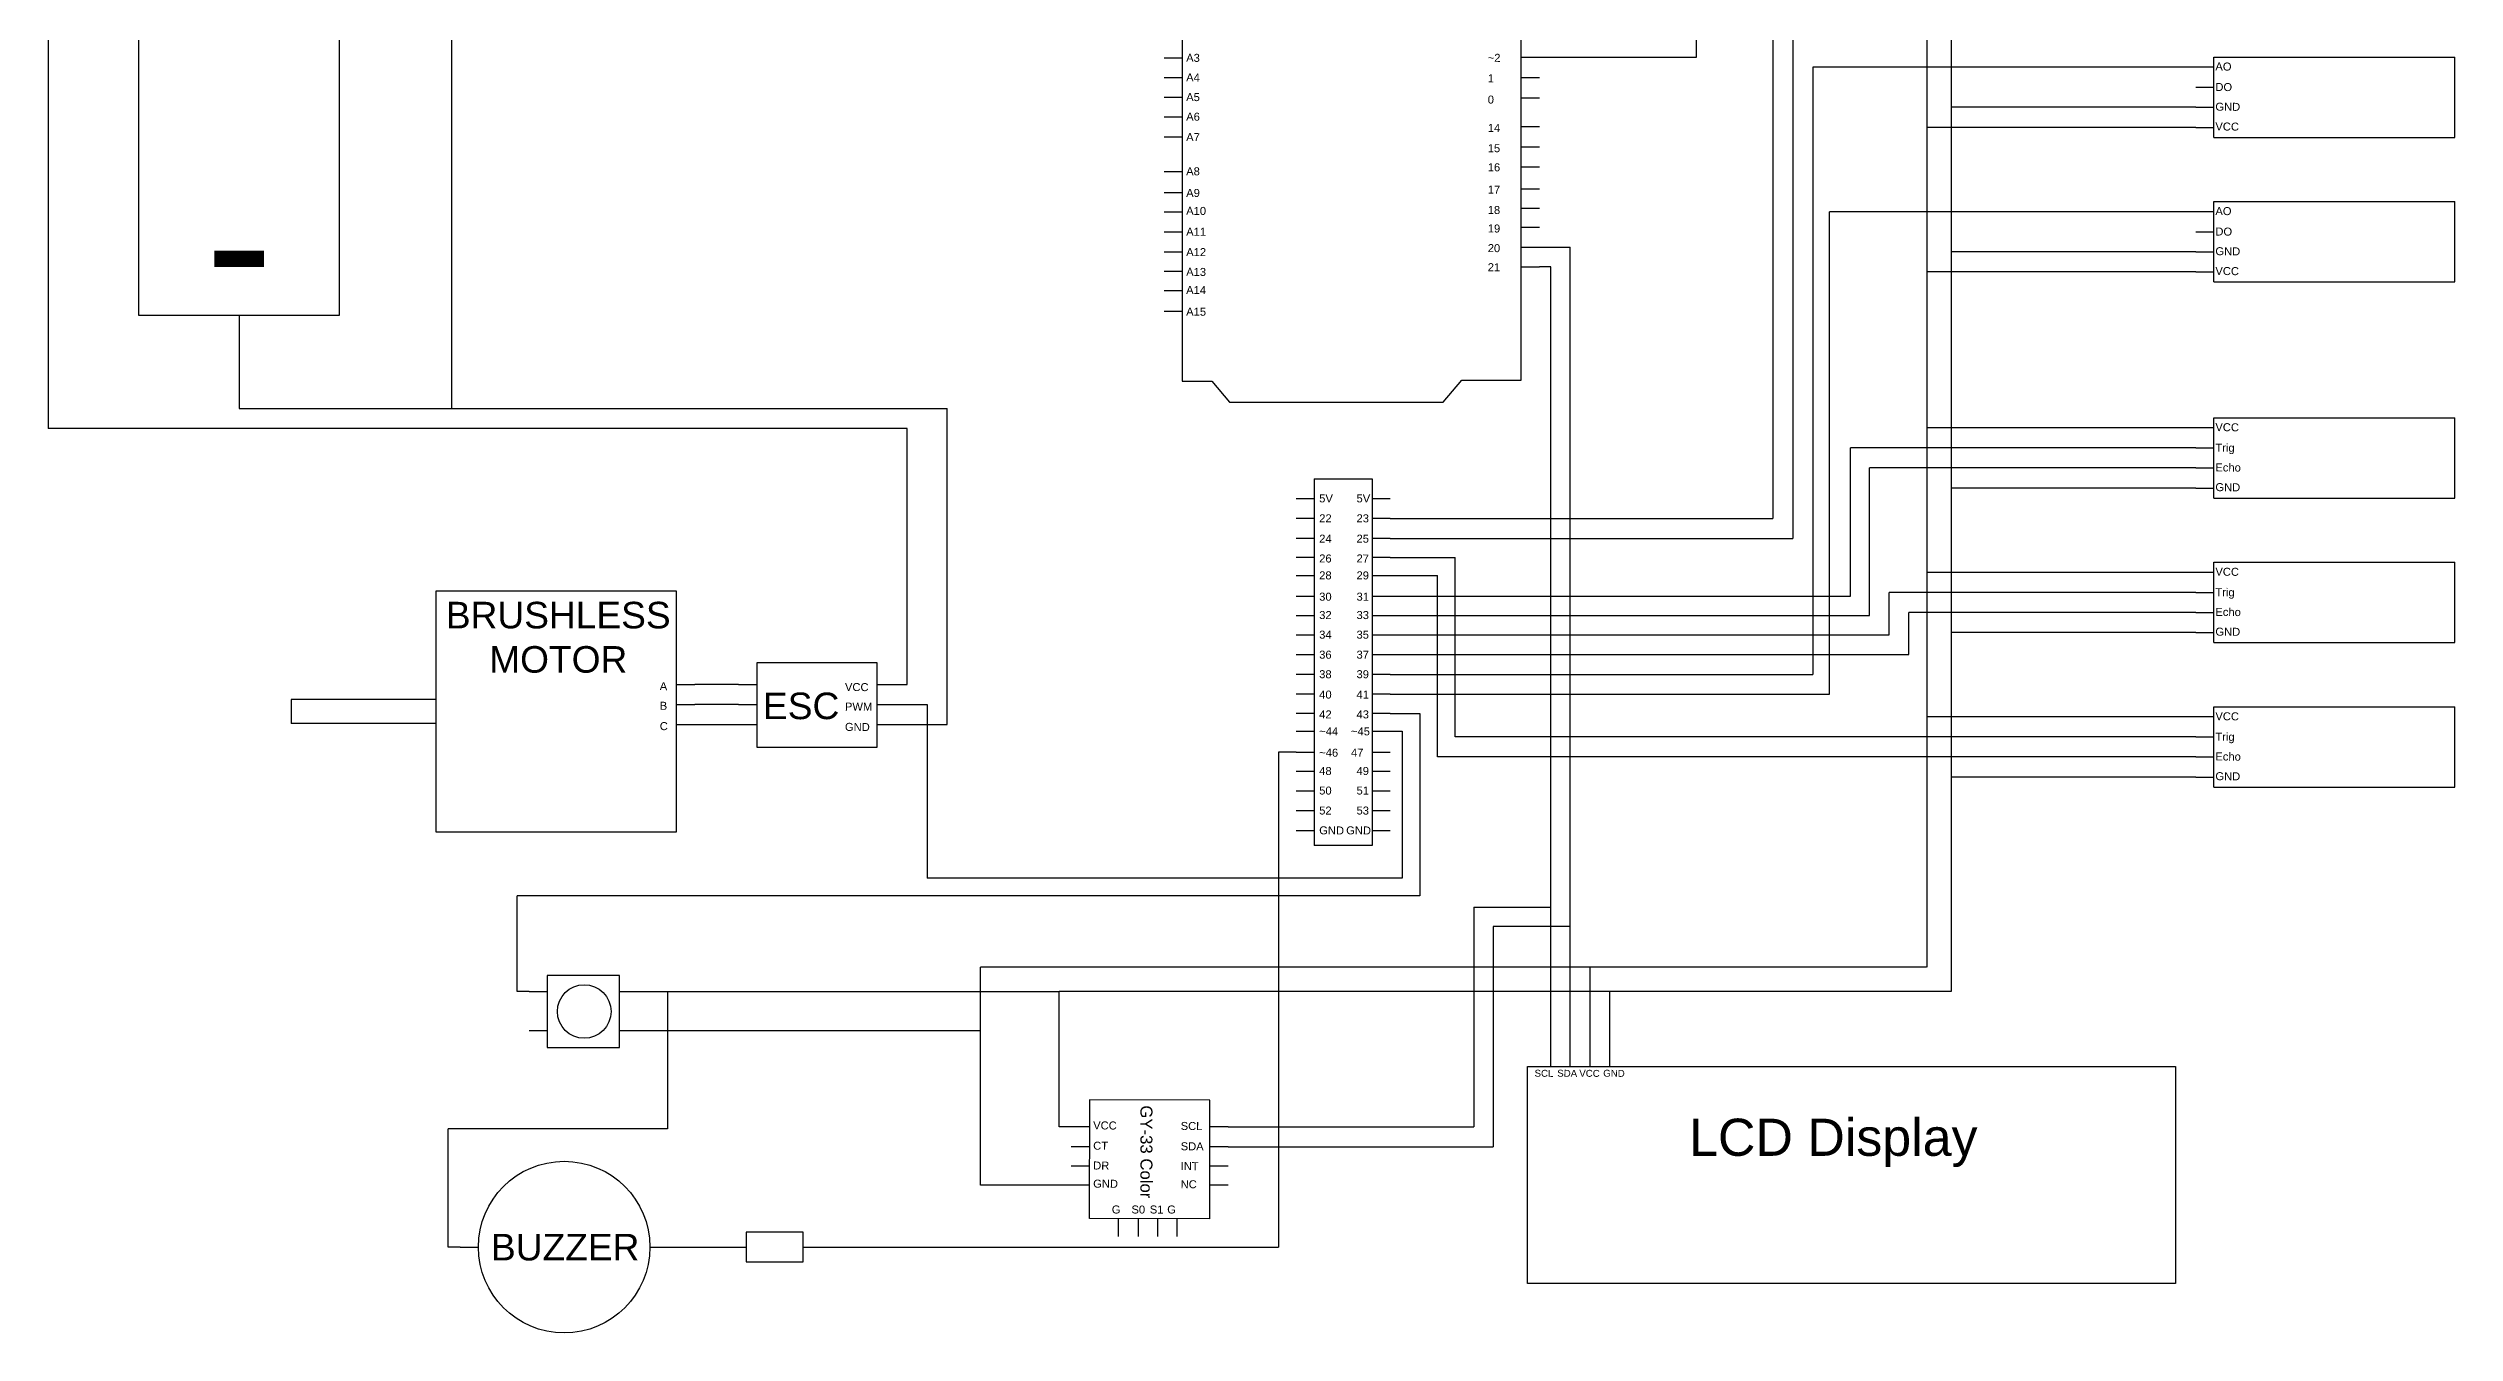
# Model space of a CAD drawing. Header units: inches. Extents: x 4 to 104, y -11 to 106.
# Drawn here: x 4.3 to 104.2, y -11.3 to 42 of the extents above; entities that cross this region are included whole.
import ezdxf

# ---------------------------------------------------------------- set-up
doc = ezdxf.new("R2010")
doc.units = ezdxf.units.IN
doc.header["$MEASUREMENT"] = 0
for name, color, linetype in [('data', 90, 'Continuous'), ('data2', 50, 'Continuous'), ('negative', 5, 'Continuous'), ('positive', 10, 'Continuous')]:
    doc.layers.add(name, color=color, linetype=linetype)
doc.styles.get("Standard").update_dxf_attribs({"font": 'arial.ttf'})

msp = doc.modelspace()

# ---------------------------------------------------------------- linework, layer by layer
for p, q in [((8.024, 58.611), (8.024, 30.939)), ((16.369, 30.939), (16.369, 58.611)), ((51.352, 57.974), (51.352, 28.191)), ((65.431, 28.236), (65.431, 57.974)), ((51.352, 41.597), (50.602, 41.597)), ((65.431, 41.643), (66.181, 41.643)), ((94.191, 41.23), (93.441, 41.23)), ((94.191, 38.315), (94.191, 41.647)), ((94.191, 41.647), (104.191, 41.647)), ((104.191, 38.315), (104.191, 41.647)), ((51.352, 40.792), (50.602, 40.792)), ((51.352, 39.975), (50.602, 39.975)), ((65.431, 40.8), (66.181, 40.8)), ((93.441, 40.397), (94.191, 40.397)), ((51.352, 39.148), (50.602, 39.16)), ((65.431, 39.956), (66.181, 39.956)), ((93.441, 39.564), (94.191, 39.564)), ((51.352, 38.317), (50.602, 38.317)), ((65.431, 38.759), (66.181, 38.759)), ((93.441, 38.731), (94.191, 38.731)), ((94.191, 38.315), (104.191, 38.315)), ((65.431, 37.922), (66.181, 37.922)), ((65.431, 37.085), (66.181, 37.085)), ((51.352, 36.885), (50.602, 36.885)), ((51.352, 36.01), (50.602, 36.01)), ((65.431, 36.182), (66.181, 36.182)), ((51.352, 35.214), (50.602, 35.208)), ((65.431, 35.382), (66.181, 35.382)), ((94.191, 35.23), (93.441, 35.23)), ((94.191, 32.315), (94.191, 35.647)), ((94.191, 35.647), (104.191, 35.647)), ((104.191, 32.315), (104.191, 35.647)), ((51.352, 34.373), (50.602, 34.373)), ((65.431, 34.583), (66.181, 34.583)), ((93.441, 34.397), (94.191, 34.397)), ((51.352, 33.55), (50.602, 33.55)), ((65.431, 33.759), (66.181, 33.759)), ((65.431, 33.759), (66.181, 33.759)), ((93.441, 33.564), (94.191, 33.564)), ((51.352, 32.743), (50.602, 32.743)), ((65.431, 32.935), (66.181, 32.935)), ((93.441, 32.731), (94.191, 32.731)), ((94.191, 32.315), (104.191, 32.315)), ((51.352, 31.947), (50.602, 31.947)), ((51.352, 31.083), (50.602, 31.083)), ((8.024, 30.939), (16.369, 30.939)), ((51.352, 28.191), (52.586, 28.191)), ((52.586, 28.191), (53.318, 27.323)), ((62.186, 27.323), (62.963, 28.236)), ((62.963, 28.236), (65.431, 28.236)), ((53.318, 27.323), (62.186, 27.323)), ((94.191, 26.257), (93.441, 26.257)), ((94.191, 26.673), (104.191, 26.673)), ((94.191, 23.342), (94.191, 26.673)), ((104.191, 23.342), (104.191, 26.673)), ((93.441, 25.424), (94.191, 25.424)), ((56.835, 24.143), (56.835, 8.918)), ((56.835, 24.143), (59.233, 24.143)), ((59.233, 24.143), (59.233, 8.918)), ((93.441, 24.591), (94.191, 24.591)), ((56.835, 23.314), (56.085, 23.314)), ((59.983, 23.314), (59.233, 23.314)), ((93.441, 23.758), (94.191, 23.758)), ((94.191, 23.342), (104.191, 23.342)), ((56.835, 22.49), (56.085, 22.49)), ((56.835, 22.49), (56.085, 22.49)), ((59.983, 22.49), (59.233, 22.49)), ((59.983, 22.49), (59.233, 22.49)), ((56.835, 21.666), (56.085, 21.666)), ((59.983, 21.666), (59.233, 21.666)), ((56.835, 20.867), (56.085, 20.867)), ((56.085, 20.132), (56.835, 20.132)), ((59.983, 20.867), (59.233, 20.867)), ((59.233, 20.132), (59.983, 20.132)), ((94.191, 20.257), (93.441, 20.257)), ((94.191, 20.673), (104.191, 20.673)), ((94.191, 17.342), (94.191, 20.673)), ((104.191, 17.342), (104.191, 20.673)), ((30.363, 19.481), (20.363, 19.481)), ((20.363, 19.481), (20.363, 9.481)), ((30.363, 9.481), (30.363, 19.481)), ((56.085, 19.268), (56.835, 19.268)), ((59.233, 19.268), (59.983, 19.268)), ((93.441, 19.424), (94.191, 19.424)), ((56.085, 18.472), (56.835, 18.472)), ((59.233, 18.472), (59.983, 18.472)), ((93.441, 18.591), (94.191, 18.591)), ((56.085, 17.665), (56.835, 17.665)), ((59.233, 17.665), (59.983, 17.665)), ((93.441, 17.758), (94.191, 17.758)), ((94.191, 17.342), (104.191, 17.342)), ((33.686, 16.497), (33.686, 12.997)), ((38.686, 16.497), (33.686, 16.497)), ((38.686, 12.997), (38.686, 16.497)), ((56.085, 16.842), (56.835, 16.842)), ((56.835, 16.018), (56.085, 16.018)), ((56.835, 16.018), (56.085, 16.018)), ((59.233, 16.842), (59.983, 16.842)), ((59.983, 16.018), (59.233, 16.018)), ((59.983, 16.018), (59.233, 16.018)), ((30.363, 15.602), (31.113, 15.602)), ((32.936, 15.602), (33.686, 15.602)), ((38.686, 15.602), (39.436, 15.602)), ((56.835, 15.194), (56.085, 15.194)), ((59.983, 15.194), (59.233, 15.194)), ((20.363, 14.981), (14.363, 14.981)), ((14.363, 14.981), (14.363, 13.981)), ((30.363, 14.769), (31.113, 14.769)), ((32.936, 14.769), (33.686, 14.769)), ((38.686, 14.769), (39.436, 14.769)), ((56.835, 14.394), (56.085, 14.394)), ((59.983, 14.394), (59.233, 14.394)), ((94.191, 14.257), (93.441, 14.257)), ((94.191, 14.673), (104.191, 14.673)), ((94.191, 11.342), (94.191, 14.673)), ((104.191, 11.342), (104.191, 14.673)), ((20.363, 13.981), (14.363, 13.981)), ((30.363, 13.936), (31.113, 13.936)), ((32.936, 13.936), (33.686, 13.936)), ((33.686, 12.997), (38.686, 12.997)), ((38.686, 13.936), (39.436, 13.936)), ((56.085, 13.659), (56.835, 13.659)), ((59.233, 13.659), (59.983, 13.659)), ((93.441, 13.424), (94.191, 13.424)), ((56.085, 12.795), (56.835, 12.795)), ((56.085, 11.999), (56.835, 11.999)), ((59.233, 12.795), (59.983, 12.795)), ((59.233, 11.999), (59.983, 11.999)), ((93.441, 12.591), (94.191, 12.591)), ((56.085, 11.192), (56.835, 11.192)), ((59.233, 11.192), (59.983, 11.192)), ((93.441, 11.758), (94.191, 11.758)), ((94.191, 11.342), (104.191, 11.342)), ((56.085, 10.369), (56.835, 10.369)), ((59.233, 10.369), (59.983, 10.369)), ((20.363, 9.481), (30.363, 9.481)), ((56.085, 9.546), (56.835, 9.546)), ((59.233, 9.546), (59.983, 9.546)), ((59.233, 8.918), (56.835, 8.918)), ((24.992, 3.525), (24.992, 0.525)), ((27.992, 3.525), (24.992, 3.525)), ((27.992, 0.525), (27.992, 3.525)), ((24.242, 2.854), (24.992, 2.854)), ((27.992, 2.854), (28.742, 2.854)), ((24.242, 1.235), (24.992, 1.235)), ((27.992, 1.235), (28.742, 1.235)), ((24.992, 0.525), (27.992, 0.525)), ((66.661, -0.253), (66.661, 0.497)), ((67.46, -0.253), (67.46, 0.497)), ((68.284, -0.253), (68.284, 0.497)), ((68.284, -0.253), (68.284, 0.497)), ((69.109, -0.253), (69.109, 0.497)), ((47.505, -1.639), (47.488, -6.566)), ((52.505, -1.657), (47.505, -1.639)), ((52.505, -6.584), (52.505, -1.657)), ((47.491, -2.763), (46.741, -2.763)), ((53.255, -2.763), (52.505, -2.763)), ((47.491, -3.586), (46.741, -3.586)), ((53.255, -3.586), (52.505, -3.586)), ((47.491, -4.393), (46.741, -4.393)), ((53.255, -4.393), (52.505, -4.393)), ((47.491, -5.189), (46.741, -5.189)), ((53.255, -5.189), (52.505, -5.189)), ((52.505, -6.584), (47.505, -6.566)), ((48.697, -6.571), (48.697, -7.321)), ((49.52, -6.571), (49.52, -7.321)), ((50.327, -6.571), (50.327, -7.321)), ((51.123, -6.571), (51.123, -7.321)), ((21.382, -7.755), (22.132, -7.755)), ((29.254, -7.755), (30.004, -7.755)), ((32.499, -7.755), (33.249, -7.755)), ((35.61, -7.142), (33.249, -7.142)), ((33.249, -7.142), (33.249, -7.755)), ((33.249, -7.755), (33.249, -8.367)), ((35.61, -7.755), (35.61, -7.142)), ((35.61, -8.367), (35.61, -7.755)), ((35.61, -7.755), (36.36, -7.755)), ((33.249, -8.367), (35.61, -8.367))]:
    msp.add_line(p, q)
msp.add_lwpolyline([(65.694, -0.253), (92.589, -0.253), (92.589, -9.264), (65.694, -9.264)], close=True)
for centre, radius in [((26.526, 2.025), 1.113), ((25.693, -7.755), 3.561)]:
    msp.add_circle(centre, radius)
at = {"layer": 'data'}
for p, q in [((72.711, 41.643), (72.711, 68.613)), ((75.875, 53.23), (75.875, 22.49)), ((76.708, 47.23), (76.708, 21.666)), ((66.181, 41.643), (72.711, 41.643)), ((93.441, 41.23), (77.54, 41.23)), ((77.54, 41.23), (77.54, 16.018)), ((93.441, 35.23), (78.233, 35.23)), ((78.233, 15.194), (78.233, 35.23)), ((93.441, 25.424), (79.097, 25.424)), ((79.097, 19.268), (79.097, 25.424)), ((93.441, 24.591), (79.893, 24.591)), ((79.893, 18.472), (79.893, 24.591)), ((59.983, 22.49), (75.875, 22.49)), ((59.983, 21.666), (76.708, 21.666)), ((59.983, 20.867), (62.689, 20.867)), ((59.983, 20.132), (61.954, 20.132)), ((61.954, 12.591), (61.954, 20.132)), ((62.689, 13.424), (62.689, 20.867)), ((59.983, 19.268), (79.097, 19.268)), ((93.441, 19.424), (80.7, 19.424)), ((80.7, 17.665), (80.7, 19.424)), ((59.983, 18.472), (79.893, 18.472)), ((93.441, 18.591), (81.523, 18.591)), ((81.523, 16.842), (81.523, 18.591)), ((59.983, 17.665), (80.7, 17.665)), ((59.983, 16.842), (81.523, 16.842)), ((59.983, 16.018), (77.54, 16.018)), ((59.983, 15.194), (78.233, 15.194)), ((39.436, 14.769), (40.768, 14.769)), ((40.768, 14.769), (40.768, 7.566)), ((59.983, 14.394), (61.219, 14.394)), ((61.219, 14.394), (61.219, 6.831)), ((59.983, 13.659), (60.483, 13.659)), ((60.483, 13.659), (60.483, 7.566)), ((93.441, 13.424), (62.689, 13.424)), ((93.441, 12.591), (61.954, 12.591)), ((60.483, 7.566), (40.768, 7.566)), ((61.219, 6.831), (23.742, 6.831)), ((23.742, 2.854), (23.742, 6.831)), ((24.242, 2.854), (23.742, 2.854))]:
    msp.add_line(p, q, dxfattribs=at)
at = {"layer": 'data2'}
for p, q in [((66.181, 33.759), (67.46, 33.759)), ((67.46, 0.497), (67.46, 33.759)), ((66.661, 32.935), (66.181, 32.935)), ((66.661, 0.497), (66.661, 32.935)), ((32.936, 15.602), (31.113, 15.602)), ((32.936, 14.769), (31.113, 14.769)), ((31.113, 13.936), (32.936, 13.936)), ((56.085, 12.795), (55.357, 12.795)), ((55.357, 12.795), (55.357, -7.755)), ((63.464, 6.36), (63.464, -2.763)), ((63.464, 6.36), (66.661, 6.36)), ((64.263, 5.561), (64.263, -3.586)), ((67.46, 5.561), (64.263, 5.561)), ((53.255, -2.763), (63.464, -2.763)), ((53.255, -3.586), (64.263, -3.586)), ((30.004, -7.755), (32.499, -7.755)), ((36.36, -7.755), (55.357, -7.755))]:
    msp.add_line(p, q, dxfattribs=at)
at = {"layer": 'negative'}
for p, q in [((83.274, 65.4), (83.274, 2.854)), ((21.009, 54.547), (21.009, 27.057)), ((93.441, 39.564), (83.274, 39.564)), ((93.441, 33.564), (83.274, 33.564)), ((12.196, 30.939), (12.196, 27.057)), ((12.196, 27.057), (21.009, 27.057)), ((21.009, 27.057), (32.613, 27.057)), ((32.613, 27.057), (41.601, 27.057)), ((41.601, 13.936), (41.601, 27.057)), ((93.441, 23.758), (83.274, 23.758)), ((93.441, 17.758), (83.274, 17.758)), ((39.436, 13.936), (41.601, 13.936)), ((93.441, 11.758), (83.274, 11.758)), ((28.742, 2.854), (46.241, 2.854)), ((29.983, 2.854), (29.983, -2.846)), ((69.109, 2.854), (46.241, 2.854)), ((46.241, -2.763), (46.241, 2.854)), ((83.274, 2.854), (69.109, 2.854)), ((69.109, 0.497), (69.109, 2.854)), ((29.983, -2.846), (20.882, -2.846)), ((20.882, -7.755), (20.882, -2.846)), ((46.741, -2.763), (46.241, -2.763)), ((21.382, -7.755), (20.882, -7.755))]:
    msp.add_line(p, q, dxfattribs=at)
at = {"layer": 'positive'}
for p, q in [((82.265, 63.397), (82.265, 3.872)), ((4.268, 61.683), (4.268, 26.224)), ((93.441, 38.731), (82.265, 38.731)), ((93.441, 32.731), (82.265, 32.731)), ((39.936, 26.224), (4.268, 26.224)), ((39.936, 15.602), (39.936, 26.224)), ((93.441, 26.257), (82.265, 26.257)), ((93.441, 20.257), (82.265, 20.257)), ((39.436, 15.602), (39.936, 15.602)), ((93.441, 14.257), (82.265, 14.257)), ((68.284, 3.872), (42.98, 3.872)), ((42.98, -5.189), (42.98, 3.872)), ((82.256, 3.872), (68.284, 3.872)), ((68.284, 0.497), (68.284, 3.872)), ((28.742, 1.235), (42.98, 1.235)), ((46.741, -5.189), (42.98, -5.189))]:
    msp.add_line(p, q, dxfattribs=at)

# ---------------------------------------------------------------- texts
for s, height, p in [('A3', 0.3322, (51.517, 41.453)), ('A4', 0.3322, (51.517, 40.638)), ('~2', 0.3322, (64.037, 41.454)), ('AO', 0.3322, (94.247, 41.092)), ('A5', 0.3322, (51.517, 39.824)), ('0', 0.332, (64.037, 39.719)), ('1', 0.332, (64.037, 40.599)), ('DO', 0.3322, (94.247, 40.241)), ('A6', 0.3322, (51.517, 39.01)), ('GND', 0.3322, (94.247, 39.423)), ('A7', 0.3322, (51.517, 38.161)), ('14', 0.3322, (64.037, 38.542)), ('15', 0.3322, (64.037, 37.7)), ('VCC', 0.3322, (94.247, 38.602)), ('A8', 0.3322, (51.517, 36.742)), ('16', 0.3322, (64.037, 36.908)), ('A9', 0.3322, (51.517, 35.845)), ('17', 0.3322, (64.037, 35.978)), ('A10', 0.3322, (51.517, 35.101)), ('18', 0.3322, (64.037, 35.136)), ('AO', 0.3322, (94.247, 35.092)), ('A11', 0.3322, (51.517, 34.235)), ('19', 0.3322, (64.037, 34.369)), ('DO', 0.3322, (94.247, 34.241)), ('A12', 0.3322, (51.517, 33.39)), ('20', 0.3322, (64.037, 33.552)), ('21', 0.3322, (64.037, 32.76)), ('GND', 0.3322, (94.247, 33.423)), ('A13', 0.3322, (51.517, 32.568)), ('A14', 0.3322, (51.517, 31.816)), ('VCC', 0.3322, (94.247, 32.602)), ('A15', 0.3322, (51.517, 30.916)), ('VCC', 0.3322, (94.247, 26.119)), ('Trig', 0.3322, (94.247, 25.268)), ('Echo', 0.3322, (94.247, 24.449)), ('5V', 0.3322, (57.039, 23.162)), ('5V', 0.3322, (58.589, 23.162)), ('GND', 0.3322, (94.247, 23.629)), ('22', 0.3322, (57.039, 22.336)), ('23', 0.3322, (58.589, 22.336)), ('24', 0.3322, (57.039, 21.492)), ('26', 0.3322, (57.039, 20.668)), ('25', 0.3322, (58.589, 21.492)), ('27', 0.3322, (58.589, 20.668)), ('28', 0.3322, (57.039, 19.967)), ('29', 0.3322, (58.589, 19.967)), ('VCC', 0.3322, (94.247, 20.119)), ('30', 0.3322, (57.039, 19.082)), ('31', 0.3322, (58.589, 19.082)), ('Trig', 0.3322, (94.247, 19.268)), ('32', 0.3322, (57.039, 18.32)), ('33', 0.3322, (58.589, 18.32)), ('Echo', 0.3322, (94.247, 18.449)), ('34', 0.3322, (57.039, 17.506)), ('36', 0.3322, (57.039, 16.676)), ('35', 0.3322, (58.589, 17.506)), ('37', 0.3322, (58.589, 16.676)), ('GND', 0.3322, (94.247, 17.629)), ('38', 0.3322, (57.039, 15.863)), ('39', 0.3322, (58.589, 15.863)), ('A', 0.332, (29.661, 15.366)), ('VCC', 0.3322, (37.349, 15.333)), ('40', 0.3322, (57.039, 15.019)), ('41', 0.3322, (58.589, 15.019)), ('C', 0.332, (29.661, 13.708)), ('B', 0.332, (29.661, 14.552)), ('GND', 0.3322, (37.349, 13.676)), ('PWM', 0.3322, (37.349, 14.52)), ('42', 0.3322, (57.039, 14.196)), ('43', 0.3322, (58.589, 14.196)), ('VCC', 0.3322, (94.247, 14.119)), ('~44', 0.3322, (57.039, 13.494)), ('~45', 0.3322, (58.359, 13.494)), ('Trig', 0.3322, (94.247, 13.268)), ('48', 0.3322, (57.039, 11.848)), ('~46', 0.3322, (57.039, 12.609)), ('47', 0.3322, (58.359, 12.609)), ('49', 0.3322, (58.589, 11.848)), ('Echo', 0.3322, (94.247, 12.449)), ('50', 0.3322, (57.039, 11.034)), ('51', 0.3322, (58.589, 11.034)), ('GND', 0.3322, (94.247, 11.629)), ('52', 0.3322, (57.039, 10.204)), ('53', 0.3322, (58.589, 10.204)), ('GND', 0.3322, (57.039, 9.381)), ('GND', 0.3322, (58.159, 9.381)), ('SCL', 0.2878, (65.98, -0.681)), ('SDA', 0.2878, (66.923, -0.681)), ('VCC', 0.2878, (67.838, -0.681)), ('GND', 0.2878, (68.832, -0.681)), ('VCC', 0.3322, (47.655, -2.867)), ('SCL', 0.3322, (51.288, -2.89)), ('CT', 0.3322, (47.655, -3.711)), ('SDA', 0.3322, (51.288, -3.734)), ('GND', 0.3322, (47.655, -5.286)), ('DR', 0.3322, (47.655, -4.533)), ('NC', 0.3322, (51.288, -5.309)), ('INT', 0.3322, (51.288, -4.557)), ('G', 0.332, (48.428, -6.359)), ('S0', 0.3322, (49.244, -6.359)), ('S1', 0.3322, (50.006, -6.359)), ('G', 0.332, (50.729, -6.359))]:
    msp.add_text(s, height=height, rotation=359.50674).set_placement(p)
at = {"attachment_point": 1}
for s, width, gutter_width, insert, char_height in [('\\pxqc;-', 8.34547, 30.216, (8.024, 36.983), 6.0432), ('\\pxqc;BRUSHLESS \\PMOTOR', 7.96461, 5.515, (21.465, 19.033), 1.10306), ('\\pxqc;ESC', 1.10306, 5.515, (34.98, 15.265), 1.1031), ('LCD Display', 12.81682, 7.713, (72.398, -2.424), 1.54261), ('\\pxqc;BUZZER', 7.96461, 5.515, (21.753, -7.206), 1.10306)]:
    msp.add_mtext_dynamic_manual_height_columns(s, width=width, gutter_width=gutter_width, heights=[0], dxfattribs=dict(at, insert=insert, char_height=char_height))
at = {"insert": (50.116, -1.871), "char_height": 0.49739, "attachment_point": 1, "rotation": 270}
msp.add_mtext_dynamic_manual_height_columns('GY-33 Color', width=3.84024, gutter_width=2.487, heights=[0], dxfattribs=at)

doc.saveas('drawing.dxf')
